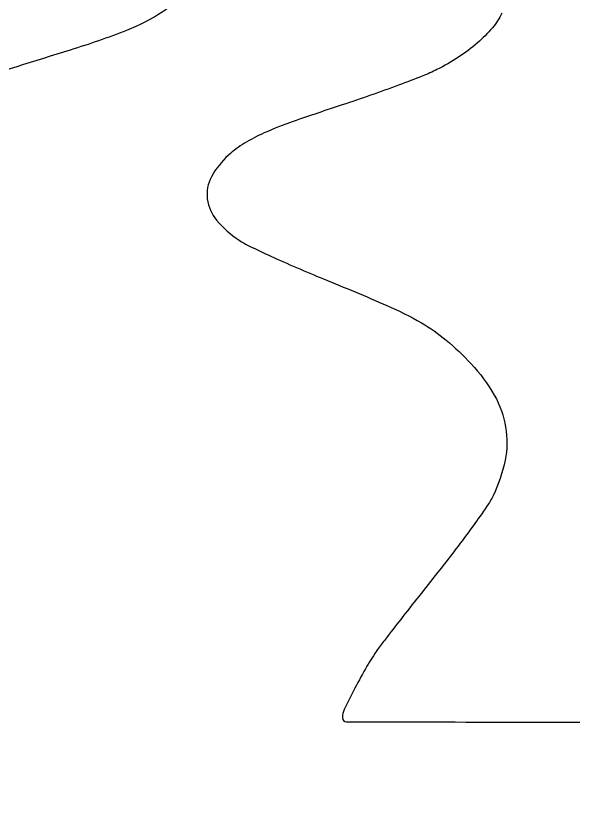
# Model space of a CAD drawing. Extents: x 130 to 894, y 104 to 894.
# Drawn here: x 479.6 to 661.2, y 104.1 to 359.7 of the extents above; entities that cross this region are included whole.
import ezdxf

# ---------------------------------------------------------------- set-up
doc = ezdxf.new("R2010")
doc.units = 0

msp = doc.modelspace()

# ---------------------------------------------------------------- linework, layer by layer
for points in [[(140.074729, 526.294777, 0.000011), (140.148965, 375.440163, 0.000341)], [(462.78199, 337.583754, -0.00421), (497.5, 348.615909, 0.017324), (515.809867, 354.967368, 0.055008), (527.299053, 360.926132, 0.091992), (533.731349, 367.186105, 0.154851), (535.996262, 374.29966, 0.088012), (535.12787, 379.222995, 0.082913), (532.612115, 383.661974, 0.068215), (528.308412, 387.6997, 0.037424), (522.107445, 391.437769, 0.023336), (516.91663, 393.762163, 0.015121), (510.722111, 395.982088, 0.007493), (501.064484, 398.95775, 0.001114), (481.5, 404.619016, -0.005081), (449.948992, 414.020679, -0.022184)], [(637.88962, 360.488563, -0.066917), (634.817233, 355.727147, -0.037123), (629.942478, 350.808223, -0.033958), (623.781361, 346.145813, -0.030002), (616.792191, 342.144744, -0.020869), (612.15461, 340.083679, -0.005004), (604.288939, 337.06478, -0.005132), (595.180788, 333.779247, -0.005064), (585.966465, 330.666239, 0.004858), (569.989946, 325.276, 0.020229), (560.535851, 321.548506, 0.033264), (554.100067, 318.177368, 0.046457), (548.899358, 314.290111, 0.085252), (543.341103, 307.216302, 0.156342), (542.000789, 300.082874, 0.145608), (545.048357, 293.140095, 0.070615), (552.358492, 286.637711, 0.034022), (555.714723, 284.725094, 0.005209), (562.677716, 281.451006, 0.005803), (570.992088, 277.762808, 0.005003), (579.809472, 274.077405, -0.005701), (600.4734, 265.406621, -0.028236), (611.739899, 259.752142, -0.044161), (619.800395, 254.12001, -0.030158), (627.91628, 246.430343, -0.058212), (635.463432, 236.203635, -0.088928), (639.152631, 225.843187, -0.09118), (638.967194, 215.038011, -0.064172), (635.051393, 203.5, -0.037186), (633.063073, 200.104077, -0.005648), (628.522948, 193.68125, -0.006299), (622.97254, 186.21428, -0.005416), (616.952665, 178.5, 0.001414), (610.830456, 170.782729, 0.001577), (604.97191, 163.30639, 0.001453), (600.017286, 156.904045, 0.008326), (597.456585, 153.457924, 0.024314), (593.984175, 148.085278, 0.012094), (590.089804, 140.973152, 0.007784), (586.610322, 133.971741, 0.111876), (586, 131.278212, 0.413587), (587.293739, 129.9817, 0.000262), (643.887466, 129.890163, 0.000307), (700.284062, 129.863054, 0.259898)]]:
    msp.add_lwpolyline(points, format="xyb")

doc.saveas('drawing.dxf')
